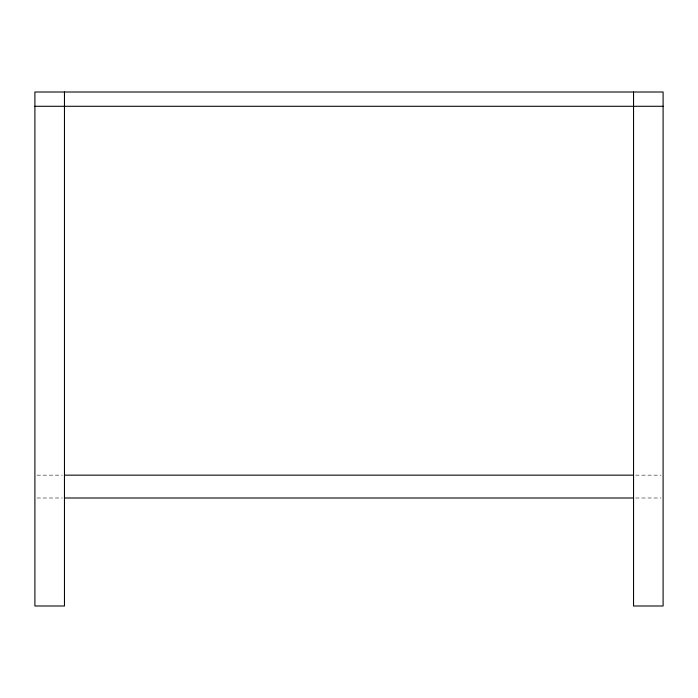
<?xml version="1.0" encoding="UTF-8"?>
<svg xmlns="http://www.w3.org/2000/svg" width="698" height="698" viewBox="0 0 698 698"><rect width="100%" height="100%" fill="white"/><g stroke="black" fill="none" stroke-linecap="round" stroke-linejoin="round"><path stroke-width="0.52" stroke-dasharray="3.49 2.62" d="M37.011 475.155L62.349 475.155M635.651 475.155L660.989 475.155M37.011 497.997L62.349 497.997M635.651 497.997L660.989 497.997"/><path stroke-width="1.05" d="M34.9 106.288L663.1 106.288M64.46 475.155L633.54 475.155M64.46 497.997L633.54 497.997M633.54 92.005L633.54 605.995L663.1 605.995L663.1 92.005L34.9 92.005L34.9 605.995L64.46 605.995L64.46 92.005"/></g></svg>
